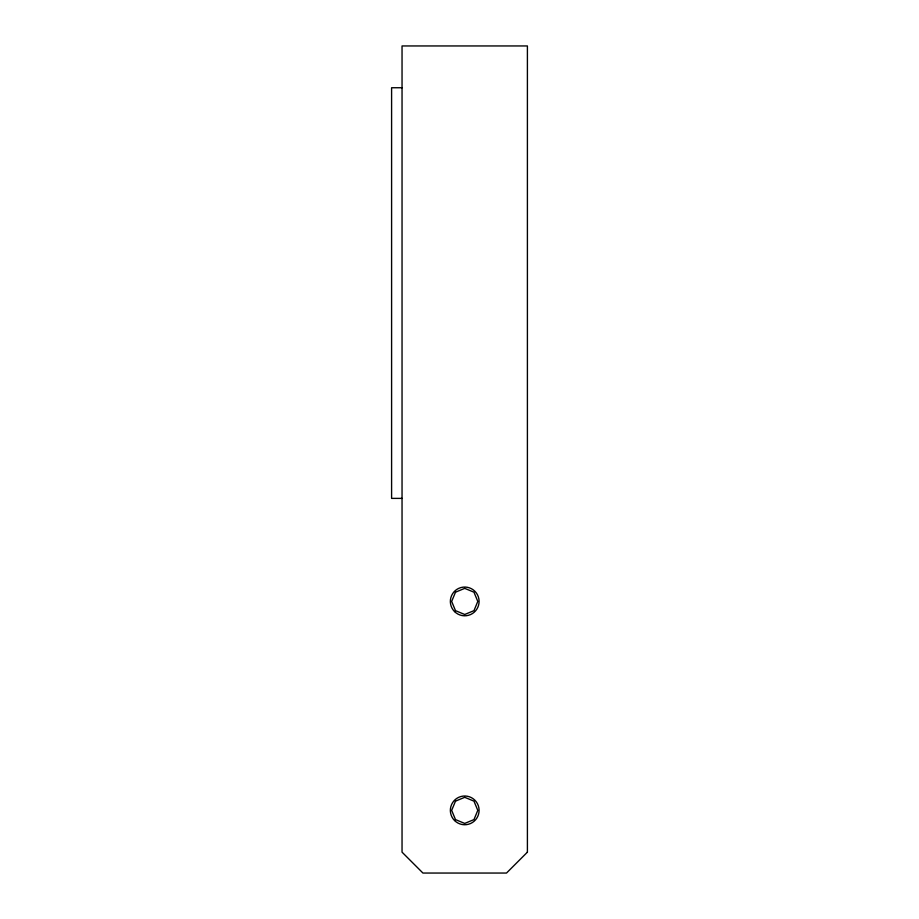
<?xml version="1.0" encoding="UTF-8"?>
<svg xmlns="http://www.w3.org/2000/svg" width="919" height="919" viewBox="0 0 919 919"><rect width="100%" height="100%" fill="white"/><g stroke="black" fill="none" stroke-linecap="round" stroke-linejoin="round"><path stroke-width="1.38" d="M402.04 87.742L391.597 87.742L391.597 498.385L402.04 498.385M455.491 592.192L451.666 601.428L455.491 610.664L464.727 614.478L473.963 610.664L477.788 601.428L473.963 592.192L464.727 588.367L455.491 592.192M455.491 801.138L451.666 810.363L455.491 819.599L464.727 823.424L473.963 819.599L477.788 810.363L473.963 801.138L464.727 797.313L455.491 801.138M527.403 852.154L506.507 873.05L422.935 873.05L402.04 852.154L402.04 45.95L527.403 45.95L527.403 852.154M454.56 820.529A14.359 14.359 0 0 0 478.604 814.085A14.359 14.359 0 0 0 461.005 796.497A14.359 14.359 0 0 0 454.56 820.529M454.56 611.583A14.359 14.359 0 0 0 478.604 605.139A14.359 14.359 0 0 0 461.005 587.551A14.359 14.359 0 0 0 454.56 611.583"/></g></svg>
